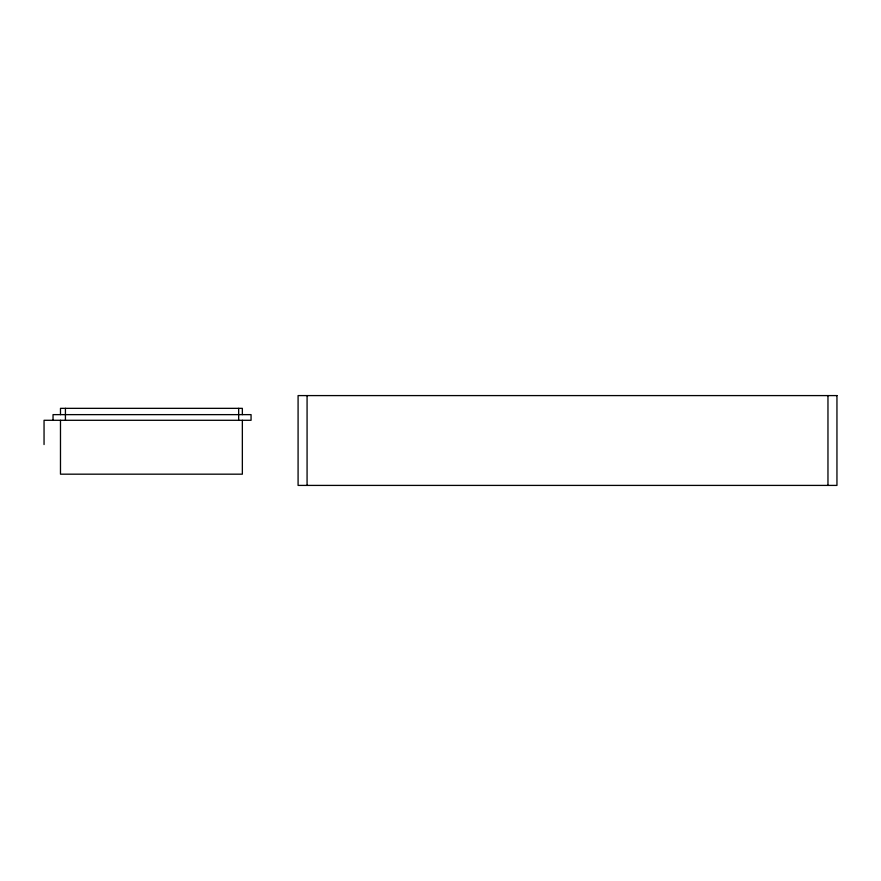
<?xml version="1.0" encoding="UTF-8"?>
<svg xmlns="http://www.w3.org/2000/svg" width="881" height="881" viewBox="0 0 881 881"><rect width="100%" height="100%" fill="white"/><g stroke="black" fill="none" stroke-linecap="round" stroke-linejoin="round"><path stroke-width="1.32" d="M827.964 395.591L827.964 485.409M307.073 395.591L307.073 485.409M242.352 414.632L242.352 408.344L60.481 408.344L60.481 414.632M242.352 420.292L242.352 474.176L60.481 474.176L60.481 420.292M238.663 408.344L238.663 420.292M65.425 408.344L65.425 420.292M53.036 420.292L53.036 414.632L251.063 414.632L251.063 420.292L44.05 420.292L44.05 444.542M836.95 395.591L298.086 395.591L298.086 485.409L836.95 485.409L836.95 395.591"/></g></svg>
